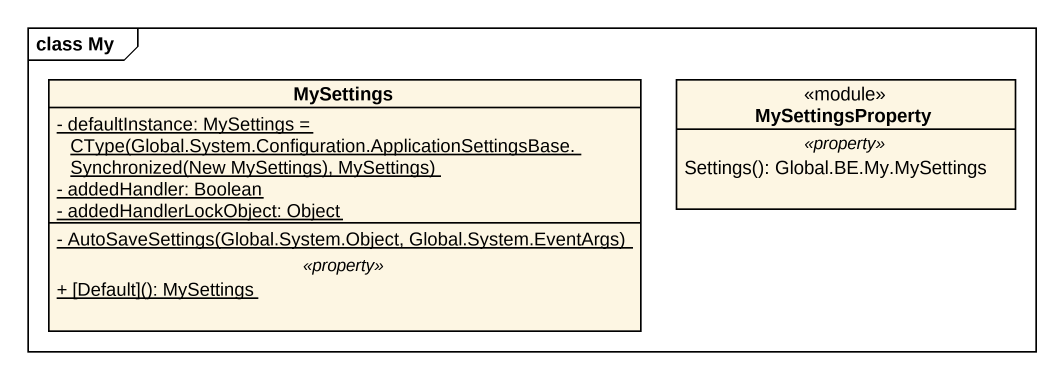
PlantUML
@startuml
mainframe class My
hide circle
hide empty members
skinparam classAttributeIconSize 0
class MySettings {
  {static} {field} - defaultInstance: MySettings = CType(Global.System.Configuration.ApplicationSettingsBase.Synchronized(New MySettings), MySettings)
  {static} - addedHandler: Boolean
  {static} - addedHandlerLockObject: Object
  --
  {static} - AutoSaveSettings(Global.System.Object, Global.System.EventArgs)
  .. <<property>> ..
  {static} + [Default](): MySettings
}
class MySettingsProperty <<module>> {
  .. <<property>> ..
  Settings(): Global.BE.My.MySettings
}
@enduml
